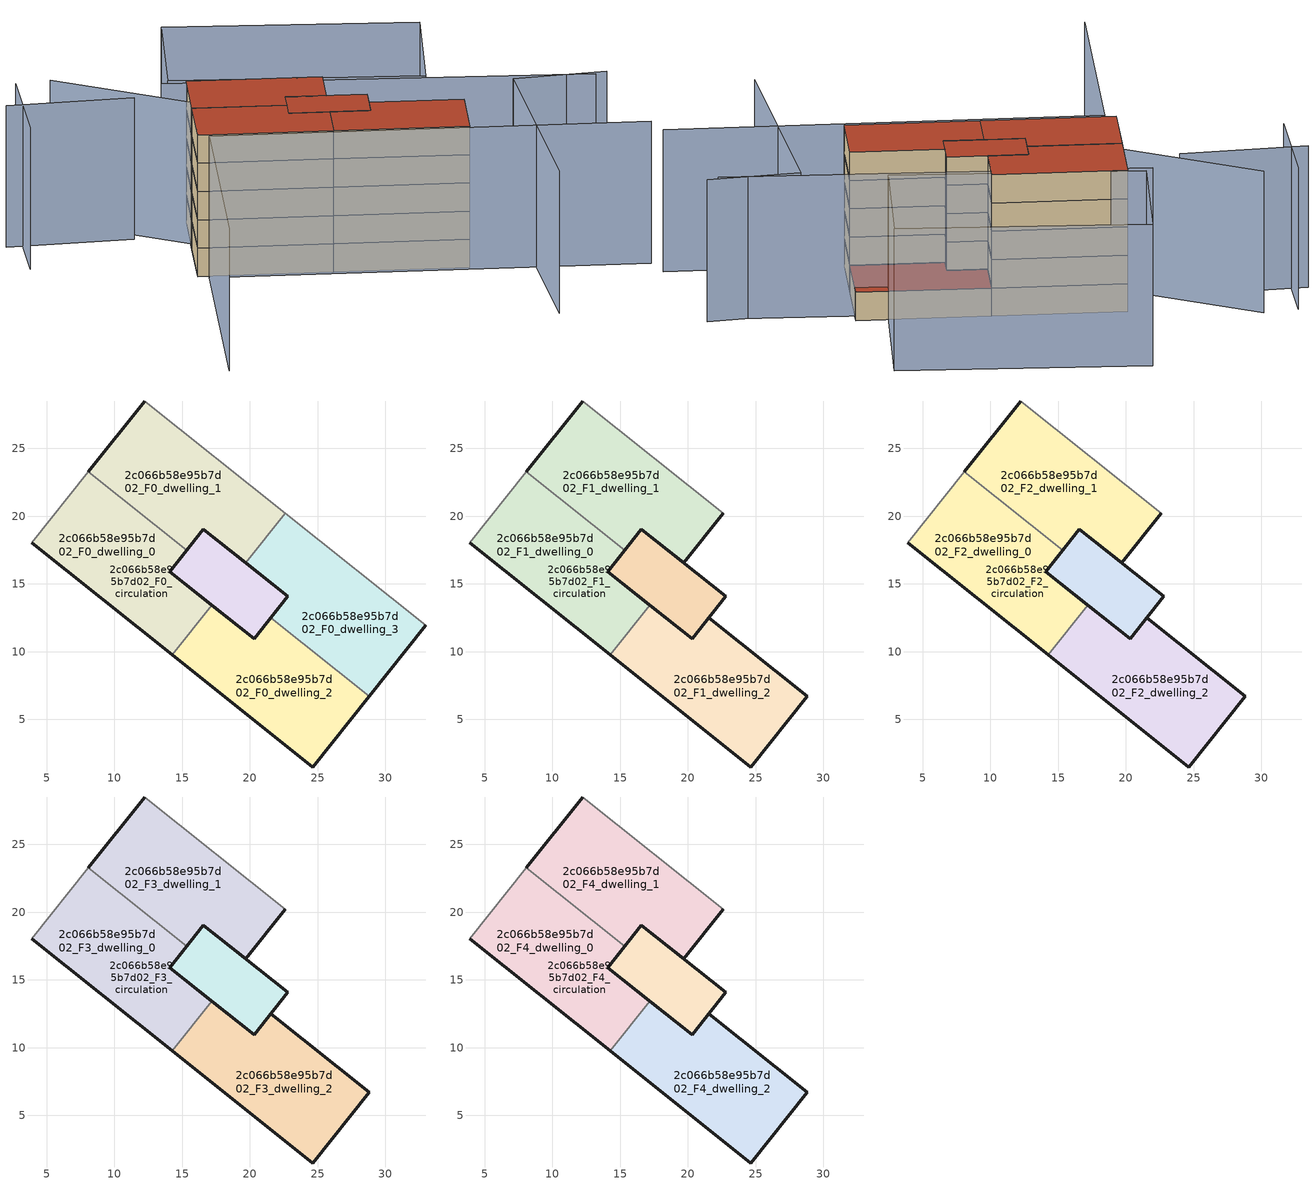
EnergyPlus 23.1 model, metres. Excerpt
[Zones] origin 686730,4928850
2c066b58e95b7d02_F0_dwelling_0
 floor ground (EU_floor_Construction): 15.33,17.48 14.08,15.91 17.2,13.42 14.28,9.76 3.89,18.05 8.06,23.27 z0; 22.81,14.08 20.31,10.94 17.2,13.42 14.08,15.91 15.33,17.48 16.58,19.05 z0
 wall outside (EU_wall_Construction): 3.89,18.05 14.28,9.76 / 17.2,13.42 14.08,15.91 15.33,17.48 z0:3
 wall adiabatic (EU_wall_Construction): 8.06,23.27 3.89,18.05 z0:3
 wall to 2c066b58e95b7d02_F0_dwelling_1 (EU_wall_Construction): 15.33,17.48 8.06,23.27 z0:3
 wall to 2c066b58e95b7d02_F0_dwelling_2 (EU_wall_Construction): 14.28,9.76 17.2,13.42 z0:3
2c066b58e95b7d02_F0_dwelling_1
 floor ground (EU_floor_Construction): 18.55,17.48 22.81,14.08 20.31,10.94 14.08,15.91 15.33,17.48 16.58,19.05 z0; 22.61,20.22 19.7,16.56 18.55,17.48 16.58,19.05 15.33,17.48 8.06,23.27 12.23,28.5 z0
 wall outside (EU_wall_Construction): 12.23,28.5 8.06,23.27 / 15.33,17.48 16.58,19.05 19.7,16.56 z0:3
 wall adiabatic (EU_wall_Construction): 22.61,20.22 12.23,28.5 z0:3
 wall to 2c066b58e95b7d02_F0_dwelling_3 (EU_wall_Construction): 19.7,16.56 22.61,20.22 z0:3
2c066b58e95b7d02_F0_dwelling_2
 floor ground (EU_floor_Construction): 28.83,6.71 24.66,1.48 14.28,9.76 17.2,13.42 20.31,10.94 21.56,12.51 z0
 wall outside (EU_wall_Construction): 21.56,12.51 20.31,10.94 17.2,13.42 / 14.28,9.76 24.66,1.48 28.83,6.71 z0:3
 wall to 2c066b58e95b7d02_F0_dwelling_3 (EU_wall_Construction): 28.83,6.71 21.56,12.51 z0:3
2c066b58e95b7d02_F0_dwelling_3
 floor ground (EU_floor_Construction): 33,11.94 28.83,6.71 21.56,12.51 22.81,14.08 19.7,16.56 22.61,20.22 z0
 wall outside (EU_wall_Construction): 28.83,6.71 33,11.94 / 19.7,16.56 22.81,14.08 21.56,12.51 z0:3
 wall adiabatic (EU_wall_Construction): 33,11.94 22.61,20.22 z0:3
 roof outside (EU_roof_Construction): 28.83,6.71 33,11.94 22.61,20.22 19.7,16.56 22.81,14.08 21.56,12.51 z3
2c066b58e95b7d02_F0_circulation
 floor ground (EU_floor_Construction): 19.7,16.56 22.81,14.08 20.31,10.94 17.2,13.42 14.08,15.91 15.33,17.48 16.58,19.05 18.55,17.48 z0; 15.33,17.48 14.08,15.91 17.2,13.42 14.28,9.76 3.89,18.05 8.06,23.27 z0; 22.61,20.22 19.7,16.56 18.55,17.48 16.58,19.05 15.33,17.48 8.06,23.27 12.23,28.5 z0
 wall outside (EU_wall_Construction): 20.31,10.94 22.81,14.08 16.58,19.05 14.08,15.91 20.31,10.94 z0:3
2c066b58e95b7d02_F1_dwelling_0
 floor outside (EU_floor_Construction): 15.33,17.48 14.08,15.91 17.2,13.42 14.28,9.76 3.89,18.05 8.06,23.27 z3
 floor to 2c066b58e95b7d02_F0_dwelling_0 (EU_floor_Construction): 22.81,14.08 20.31,10.94 17.2,13.42 14.08,15.91 15.33,17.48 16.58,19.05 z3
 wall outside (EU_wall_Construction): 3.89,18.05 14.28,9.76 / 17.2,13.42 14.08,15.91 15.33,17.48 z3:6
 wall adiabatic (EU_wall_Construction): 8.06,23.27 3.89,18.05 z3:6
 wall to 2c066b58e95b7d02_F1_dwelling_1 (EU_wall_Construction): 15.33,17.48 8.06,23.27 z3:6
 wall to 2c066b58e95b7d02_F1_dwelling_2 (EU_wall_Construction): 14.28,9.76 17.2,13.42 z3:6
2c066b58e95b7d02_F1_dwelling_1
 floor to 2c066b58e95b7d02_F0_dwelling_1 (EU_floor_Construction): 22.61,20.22 19.7,16.56 18.55,17.48 16.58,19.05 15.33,17.48 8.06,23.27 12.23,28.5 z3; 19.7,16.56 22.81,14.08 20.31,10.94 14.08,15.91 15.33,17.48 16.58,19.05 18.55,17.48 z3
 wall outside (EU_wall_Construction): 12.23,28.5 8.06,23.27 / 15.33,17.48 16.58,19.05 19.7,16.56 22.61,20.22 z3:6
 wall adiabatic (EU_wall_Construction): 22.61,20.22 12.23,28.5 z3:6
2c066b58e95b7d02_F1_dwelling_2
 floor to 2c066b58e95b7d02_F0_dwelling_2 (EU_floor_Construction): 28.83,6.71 24.66,1.48 14.28,9.76 17.2,13.42 20.31,10.94 21.56,12.51 z3
 wall outside (EU_wall_Construction): 14.28,9.76 24.66,1.48 28.83,6.71 21.56,12.51 20.31,10.94 17.2,13.42 z3:6
2c066b58e95b7d02_F1_circulation
 floor outside (EU_floor_Construction): 22.61,20.22 19.7,16.56 18.55,17.48 16.58,19.05 15.33,17.48 8.06,23.27 12.23,28.5 z3
 floor to 2c066b58e95b7d02_F0_circulation (EU_floor_Construction): 19.7,16.56 22.81,14.08 20.31,10.94 17.2,13.42 14.08,15.91 15.33,17.48 16.58,19.05 18.55,17.48 z3; 15.33,17.48 14.08,15.91 17.2,13.42 14.28,9.76 3.89,18.05 8.06,23.27 z3
 wall outside (EU_wall_Construction): 20.31,10.94 22.81,14.08 16.58,19.05 14.08,15.91 20.31,10.94 z3:6
2c066b58e95b7d02_F2_dwelling_0
 floor outside (EU_floor_Construction): 15.33,17.48 14.08,15.91 17.2,13.42 14.28,9.76 3.89,18.05 8.06,23.27 z6
 floor to 2c066b58e95b7d02_F1_dwelling_0 (EU_floor_Construction): 22.81,14.08 20.31,10.94 17.2,13.42 14.08,15.91 15.33,17.48 16.58,19.05 z6
 wall outside (EU_wall_Construction): 3.89,18.05 14.28,9.76 / 17.2,13.42 14.08,15.91 15.33,17.48 z6:9
 wall adiabatic (EU_wall_Construction): 8.06,23.27 3.89,18.05 z6:9
 wall to 2c066b58e95b7d02_F2_dwelling_1 (EU_wall_Construction): 15.33,17.48 8.06,23.27 z6:9
 wall to 2c066b58e95b7d02_F2_dwelling_2 (EU_wall_Construction): 14.28,9.76 17.2,13.42 z6:9
2c066b58e95b7d02_F2_dwelling_1
 floor to 2c066b58e95b7d02_F1_dwelling_1 (EU_floor_Construction): 22.61,20.22 19.7,16.56 18.55,17.48 16.58,19.05 15.33,17.48 8.06,23.27 12.23,28.5 z6; 19.7,16.56 22.81,14.08 20.31,10.94 14.08,15.91 15.33,17.48 16.58,19.05 18.55,17.48 z6
 wall outside (EU_wall_Construction): 12.23,28.5 8.06,23.27 / 15.33,17.48 16.58,19.05 19.7,16.56 22.61,20.22 z6:9
 wall adiabatic (EU_wall_Construction): 22.61,20.22 12.23,28.5 z6:9
2c066b58e95b7d02_F2_dwelling_2
 floor to 2c066b58e95b7d02_F1_dwelling_2 (EU_floor_Construction): 28.83,6.71 24.66,1.48 14.28,9.76 17.2,13.42 20.31,10.94 21.56,12.51 z6
 wall outside (EU_wall_Construction): 14.28,9.76 24.66,1.48 28.83,6.71 21.56,12.51 20.31,10.94 17.2,13.42 z6:9
2c066b58e95b7d02_F2_circulation
 floor outside (EU_floor_Construction): 22.61,20.22 19.7,16.56 18.55,17.48 16.58,19.05 15.33,17.48 8.06,23.27 12.23,28.5 z6
 floor to 2c066b58e95b7d02_F1_circulation (EU_floor_Construction): 19.7,16.56 22.81,14.08 20.31,10.94 17.2,13.42 14.08,15.91 15.33,17.48 16.58,19.05 18.55,17.48 z6; 15.33,17.48 14.08,15.91 17.2,13.42 14.28,9.76 3.89,18.05 8.06,23.27 z6
 wall outside (EU_wall_Construction): 20.31,10.94 22.81,14.08 16.58,19.05 14.08,15.91 20.31,10.94 z6:9
2c066b58e95b7d02_F3_dwelling_0
 floor outside (EU_floor_Construction): 15.33,17.48 14.08,15.91 17.2,13.42 14.28,9.76 3.89,18.05 8.06,23.27 z9
 floor to 2c066b58e95b7d02_F2_dwelling_0 (EU_floor_Construction): 22.81,14.08 20.31,10.94 17.2,13.42 14.08,15.91 15.33,17.48 16.58,19.05 z9
 wall outside (EU_wall_Construction): 3.89,18.05 14.28,9.76 / 17.2,13.42 14.08,15.91 15.33,17.48 z9:12
 wall adiabatic (EU_wall_Construction): 8.06,23.27 3.89,18.05 z9:12
 wall to 2c066b58e95b7d02_F3_dwelling_1 (EU_wall_Construction): 15.33,17.48 8.06,23.27 z9:12
 wall to 2c066b58e95b7d02_F3_dwelling_2 (EU_wall_Construction): 14.28,9.76 17.2,13.42 z9:12
2c066b58e95b7d02_F3_dwelling_1
 floor to 2c066b58e95b7d02_F2_dwelling_1 (EU_floor_Construction): 22.61,20.22 19.7,16.56 18.55,17.48 16.58,19.05 15.33,17.48 8.06,23.27 12.23,28.5 z9; 19.7,16.56 22.81,14.08 20.31,10.94 14.08,15.91 15.33,17.48 16.58,19.05 18.55,17.48 z9
 wall outside (EU_wall_Construction): 12.23,28.5 8.06,23.27 / 15.33,17.48 16.58,19.05 19.7,16.56 22.61,20.22 z9:12
 wall adiabatic (EU_wall_Construction): 22.61,20.22 12.23,28.5 z9:12
2c066b58e95b7d02_F3_dwelling_2
 floor to 2c066b58e95b7d02_F2_dwelling_2 (EU_floor_Construction): 28.83,6.71 24.66,1.48 14.28,9.76 17.2,13.42 20.31,10.94 21.56,12.51 z9
 wall outside (EU_wall_Construction): 14.28,9.76 24.66,1.48 28.83,6.71 21.56,12.51 20.31,10.94 17.2,13.42 z9:12
2c066b58e95b7d02_F3_circulation
 floor outside (EU_floor_Construction): 22.61,20.22 19.7,16.56 18.55,17.48 16.58,19.05 15.33,17.48 8.06,23.27 12.23,28.5 z9
 floor to 2c066b58e95b7d02_F2_circulation (EU_floor_Construction): 19.7,16.56 22.81,14.08 20.31,10.94 17.2,13.42 14.08,15.91 15.33,17.48 16.58,19.05 18.55,17.48 z9; 15.33,17.48 14.08,15.91 17.2,13.42 14.28,9.76 3.89,18.05 8.06,23.27 z9
 wall outside (EU_wall_Construction): 20.31,10.94 22.81,14.08 16.58,19.05 14.08,15.91 20.31,10.94 z9:12
2c066b58e95b7d02_F4_dwelling_0
 floor outside (EU_floor_Construction): 15.33,17.48 14.08,15.91 17.2,13.42 14.28,9.76 3.89,18.05 8.06,23.27 z12
 floor to 2c066b58e95b7d02_F3_dwelling_0 (EU_floor_Construction): 22.81,14.08 20.31,10.94 17.2,13.42 14.08,15.91 15.33,17.48 16.58,19.05 z12
 wall outside (EU_wall_Construction): 3.89,18.05 14.28,9.76 / 17.2,13.42 14.08,15.91 15.33,17.48 z12:15
 wall adiabatic (EU_wall_Construction): 8.06,23.27 3.89,18.05 z12:15
 wall to 2c066b58e95b7d02_F4_dwelling_1 (EU_wall_Construction): 15.33,17.48 8.06,23.27 z12:15
 wall to 2c066b58e95b7d02_F4_dwelling_2 (EU_wall_Construction): 14.28,9.76 17.2,13.42 z12:15
 roof outside (EU_roof_Construction): 20.31,10.94 22.81,14.08 16.58,19.05 15.33,17.48 14.08,15.91 17.2,13.42 z15; 14.28,9.76 17.2,13.42 14.08,15.91 15.33,17.48 8.06,23.27 3.89,18.05 z15
2c066b58e95b7d02_F4_dwelling_1
 floor to 2c066b58e95b7d02_F3_dwelling_1 (EU_floor_Construction): 22.61,20.22 19.7,16.56 18.55,17.48 16.58,19.05 15.33,17.48 8.06,23.27 12.23,28.5 z12; 19.7,16.56 22.81,14.08 20.31,10.94 14.08,15.91 15.33,17.48 16.58,19.05 18.55,17.48 z12
 wall outside (EU_wall_Construction): 12.23,28.5 8.06,23.27 / 15.33,17.48 16.58,19.05 19.7,16.56 22.61,20.22 z12:15
 wall adiabatic (EU_wall_Construction): 22.61,20.22 12.23,28.5 z12:15
 roof outside (EU_roof_Construction): 19.7,16.56 22.61,20.22 12.23,28.5 8.06,23.27 15.33,17.48 16.58,19.05 18.55,17.48 z15; 20.31,10.94 22.81,14.08 18.55,17.48 16.58,19.05 15.33,17.48 14.08,15.91 z15
2c066b58e95b7d02_F4_dwelling_2
 floor to 2c066b58e95b7d02_F3_dwelling_2 (EU_floor_Construction): 28.83,6.71 24.66,1.48 14.28,9.76 17.2,13.42 20.31,10.94 21.56,12.51 z12
 wall outside (EU_wall_Construction): 14.28,9.76 24.66,1.48 28.83,6.71 21.56,12.51 20.31,10.94 17.2,13.42 z12:15
 roof outside (EU_roof_Construction): 24.66,1.48 28.83,6.71 21.56,12.51 20.31,10.94 17.2,13.42 14.28,9.76 z15
2c066b58e95b7d02_F4_circulation
 floor outside (EU_floor_Construction): 22.61,20.22 19.7,16.56 18.55,17.48 16.58,19.05 15.33,17.48 8.06,23.27 12.23,28.5 z12
 floor to 2c066b58e95b7d02_F3_circulation (EU_floor_Construction): 19.7,16.56 22.81,14.08 20.31,10.94 17.2,13.42 14.08,15.91 15.33,17.48 16.58,19.05 18.55,17.48 z12; 15.33,17.48 14.08,15.91 17.2,13.42 14.28,9.76 3.89,18.05 8.06,23.27 z12
 wall outside (EU_wall_Construction): 20.31,10.94 22.81,14.08 16.58,19.05 14.08,15.91 20.31,10.94 z12:15
 roof outside (EU_roof_Construction): 20.31,10.94 22.81,14.08 19.7,16.56 18.55,17.48 16.58,19.05 15.33,17.48 14.08,15.91 17.2,13.42 z15; 14.28,9.76 17.2,13.42 14.08,15.91 15.33,17.48 8.06,23.27 3.89,18.05 z15; 19.7,16.56 22.61,20.22 12.23,28.5 8.06,23.27 15.33,17.48 16.58,19.05 18.55,17.48 z15
shading: -9.78,-0.89 4.57,17.11 / 4.57,17.11 38.29,-9.78 / 2.76,37.75 13.72,14.17 / 23.35,-12.62 35.77,7.1 / 35.77,7.1 43.62,2.16 / 42.43,2.44 10.06,29.72 / -0.28,39.42 -6.72,30.57 / 5.75,29.03 -4.72,36.1 / 19.59,39.83 38.68,23.46 / 38.68,23.46 30.07,13.42 / 30.07,13.42 10.98,29.78 / 10.98,29.78 19.59,39.83 z0:15
[Building]
EU S2 Campaign: North Axis=0; Terrain=City; Solar Distribution=FullExterior
[Site:Location]
Bologna: Latitude=44.5; Longitude=11.25; Time Zone=1; Elevation=37
[SizingPeriod:WeatherFileDays]
AnnualSizingPeriod: Begin Month=1; Begin Day of Month=1; End Month=12; End Day of Month=31; Day of Week for Start Day=Monday; Use Weather File Daylight Saving Period=No; Use Weather File Rain and Snow Indicators=No
[MATERIAL]
EU_InternalMass_Material: Roughness=MediumRough; Thickness=0.1; Conductivity=1; Density=1800; Specific Heat=900; Thermal Absorptance=0.9; Solar Absorptance=0.7; Visible Absorptance=0.7
[MATERIAL:NOMASS] Roughness=MediumRough; Thermal Absorptance=0.9; Solar Absorptance=0.7; Visible Absorptance=0.7
Name | Thermal Resistance
EU_wall_NoMass | 0.905828
EU_roof_NoMass | 0.37593
EU_floor_NoMass | 0.67114
[CONSTRUCTION]
EU_wall_Construction: EU_wall_NoMass
EU_roof_Construction: EU_roof_NoMass
EU_floor_Construction: EU_floor_NoMass
EU_InternalMass_Construction: EU_InternalMass_Material
[ZONE] Type=1; Multiplier=1; Ceiling Height=autocalculate; Floor Area=autocalculate; Part of Total Floor Area=Yes
Name | Volume
2c066b58e95b7d02_F0_dwelling_0 | 338.429
2c066b58e95b7d02_F1_dwelling_0; 2c066b58e95b7d02_F2_dwelling_0; 2c066b58e95b7d02_F3_dwelling_0; 2c066b58e95b7d02_F4_dwelling_0 | 338.426
2c066b58e95b7d02_F0_dwelling_1; 2c066b58e95b7d02_F1_dwelling_1; 2c066b58e95b7d02_F2_dwelling_1; 2c066b58e95b7d02_F3_dwelling_1; 2c066b58e95b7d02_F4_dwelling_1 | 338.427
2c066b58e95b7d02_F0_dwelling_2; 2c066b58e95b7d02_F1_dwelling_2; 2c066b58e95b7d02_F2_dwelling_2; 2c066b58e95b7d02_F3_dwelling_2; 2c066b58e95b7d02_F4_dwelling_2; 2c066b58e95b7d02_F0_dwelling_3 | 242.495
2c066b58e95b7d02_F0_circulation; 2c066b58e95b7d02_F1_circulation; 2c066b58e95b7d02_F2_circulation; 2c066b58e95b7d02_F3_circulation; 2c066b58e95b7d02_F4_circulation | 580.921
[INTERNALMASS] Construction=EU_InternalMass_Construction
Name | Zone or ZoneList | Surface Area
2c066b58e95b7d02_F0_dwelling_0_EU_InternalMass | 2c066b58e95b7d02_F0_dwelling_0 | 80.8316
2c066b58e95b7d02_F0_dwelling_1_EU_InternalMass | 2c066b58e95b7d02_F0_dwelling_1 | 80.8316
2c066b58e95b7d02_F0_dwelling_2_EU_InternalMass | 2c066b58e95b7d02_F0_dwelling_2 | 80.8316
2c066b58e95b7d02_F0_dwelling_3_EU_InternalMass | 2c066b58e95b7d02_F0_dwelling_3 | 80.8316
2c066b58e95b7d02_F1_dwelling_0_EU_InternalMass | 2c066b58e95b7d02_F1_dwelling_0 | 161.663
2c066b58e95b7d02_F1_dwelling_1_EU_InternalMass | 2c066b58e95b7d02_F1_dwelling_1 | 80.8316
2c066b58e95b7d02_F1_dwelling_2_EU_InternalMass | 2c066b58e95b7d02_F1_dwelling_2 | 80.8316
2c066b58e95b7d02_F2_dwelling_0_EU_InternalMass | 2c066b58e95b7d02_F2_dwelling_0 | 161.663
2c066b58e95b7d02_F2_dwelling_1_EU_InternalMass | 2c066b58e95b7d02_F2_dwelling_1 | 80.8316
2c066b58e95b7d02_F2_dwelling_2_EU_InternalMass | 2c066b58e95b7d02_F2_dwelling_2 | 80.8316
2c066b58e95b7d02_F3_dwelling_0_EU_InternalMass | 2c066b58e95b7d02_F3_dwelling_0 | 161.663
2c066b58e95b7d02_F3_dwelling_1_EU_InternalMass | 2c066b58e95b7d02_F3_dwelling_1 | 80.8316
2c066b58e95b7d02_F3_dwelling_2_EU_InternalMass | 2c066b58e95b7d02_F3_dwelling_2 | 80.8316
2c066b58e95b7d02_F4_dwelling_0_EU_InternalMass | 2c066b58e95b7d02_F4_dwelling_0 | 161.663
2c066b58e95b7d02_F4_dwelling_1_EU_InternalMass | 2c066b58e95b7d02_F4_dwelling_1 | 80.8316
2c066b58e95b7d02_F4_dwelling_2_EU_InternalMass | 2c066b58e95b7d02_F4_dwelling_2 | 80.8316
[OTHEREQUIPMENT] Fuel Type=Electricity; Design Level Calculation Method=Watts/Area; Power per Zone Floor Area=1; Fraction Latent=0; Fraction Radiant=0; Fraction Lost=0; Carbon Dioxide Generation Rate=0; EndUse Subcategory=EU_Step8_InternalGains
Name | Zone or ZoneList or Space or SpaceList | Schedule
EU_Step8_InternalGain_2c066b58e95b7d02_F0_dwelling_0_f000 | 2c066b58e95b7d02_F0_dwelling_0 | EU_Step8_GainSchedule_2c066b58e95b7d02_F0_dwelling_0_f000
EU_Step8_InternalGain_2c066b58e95b7d02_F0_dwelling_1_f000 | 2c066b58e95b7d02_F0_dwelling_1 | EU_Step8_GainSchedule_2c066b58e95b7d02_F0_dwelling_1_f000
EU_Step8_InternalGain_2c066b58e95b7d02_F0_dwelling_2_f000 | 2c066b58e95b7d02_F0_dwelling_2 | EU_Step8_GainSchedule_2c066b58e95b7d02_F0_dwelling_2_f000
EU_Step8_InternalGain_2c066b58e95b7d02_F0_dwelling_3_f000 | 2c066b58e95b7d02_F0_dwelling_3 | EU_Step8_GainSchedule_2c066b58e95b7d02_F0_dwelling_3_f000
EU_Step8_InternalGain_2c066b58e95b7d02_F1_dwelling_0_f000 | 2c066b58e95b7d02_F1_dwelling_0 | EU_Step8_GainSchedule_2c066b58e95b7d02_F1_dwelling_0_f000
EU_Step8_InternalGain_2c066b58e95b7d02_F1_dwelling_1_f000 | 2c066b58e95b7d02_F1_dwelling_1 | EU_Step8_GainSchedule_2c066b58e95b7d02_F1_dwelling_1_f000
EU_Step8_InternalGain_2c066b58e95b7d02_F1_dwelling_2_f000 | 2c066b58e95b7d02_F1_dwelling_2 | EU_Step8_GainSchedule_2c066b58e95b7d02_F1_dwelling_2_f000
EU_Step8_InternalGain_2c066b58e95b7d02_F2_dwelling_0_f000 | 2c066b58e95b7d02_F2_dwelling_0 | EU_Step8_GainSchedule_2c066b58e95b7d02_F2_dwelling_0_f000
EU_Step8_InternalGain_2c066b58e95b7d02_F2_dwelling_1_f000 | 2c066b58e95b7d02_F2_dwelling_1 | EU_Step8_GainSchedule_2c066b58e95b7d02_F2_dwelling_1_f000
EU_Step8_InternalGain_2c066b58e95b7d02_F2_dwelling_2_f000 | 2c066b58e95b7d02_F2_dwelling_2 | EU_Step8_GainSchedule_2c066b58e95b7d02_F2_dwelling_2_f000
EU_Step8_InternalGain_2c066b58e95b7d02_F3_dwelling_0_f000 | 2c066b58e95b7d02_F3_dwelling_0 | EU_Step8_GainSchedule_2c066b58e95b7d02_F3_dwelling_0_f000
EU_Step8_InternalGain_2c066b58e95b7d02_F3_dwelling_1_f000 | 2c066b58e95b7d02_F3_dwelling_1 | EU_Step8_GainSchedule_2c066b58e95b7d02_F3_dwelling_1_f000
EU_Step8_InternalGain_2c066b58e95b7d02_F3_dwelling_2_f000 | 2c066b58e95b7d02_F3_dwelling_2 | EU_Step8_GainSchedule_2c066b58e95b7d02_F3_dwelling_2_f000
EU_Step8_InternalGain_2c066b58e95b7d02_F4_dwelling_0_f000 | 2c066b58e95b7d02_F4_dwelling_0 | EU_Step8_GainSchedule_2c066b58e95b7d02_F4_dwelling_0_f000
EU_Step8_InternalGain_2c066b58e95b7d02_F4_dwelling_1_f000 | 2c066b58e95b7d02_F4_dwelling_1 | EU_Step8_GainSchedule_2c066b58e95b7d02_F4_dwelling_1_f000
EU_Step8_InternalGain_2c066b58e95b7d02_F4_dwelling_2_f000 | 2c066b58e95b7d02_F4_dwelling_2 | EU_Step8_GainSchedule_2c066b58e95b7d02_F4_dwelling_2_f000
[ZONEINFILTRATION:DESIGNFLOWRATE] Schedule=EU_AlwaysOn; Design Flow Rate Calculation Method=Flow/Area; Flow Rate per Floor Area=0.0005; Constant Term Coefficient=1; Temperature Term Coefficient=0; Velocity Term Coefficient=0; Velocity Squared Term Coefficient=0
Name | Zone or ZoneList or Space or SpaceList
EU_Circulation_Infiltration_2c066b58e95b7d02_F0_circulation | 2c066b58e95b7d02_F0_circulation
EU_Circulation_Infiltration_2c066b58e95b7d02_F1_circulation | 2c066b58e95b7d02_F1_circulation
EU_Circulation_Infiltration_2c066b58e95b7d02_F2_circulation | 2c066b58e95b7d02_F2_circulation
EU_Circulation_Infiltration_2c066b58e95b7d02_F3_circulation | 2c066b58e95b7d02_F3_circulation
EU_Circulation_Infiltration_2c066b58e95b7d02_F4_circulation | 2c066b58e95b7d02_F4_circulation
[ZONEVENTILATION:DESIGNFLOWRATE] Schedule=EU_AlwaysOn; Design Flow Rate Calculation Method=AirChanges/Hour; Air Changes per Hour=0.73129; Ventilation Type=Natural; Fan Pressure Rise=0; Fan Total Efficiency=1; Constant Term Coefficient=1; Temperature Term Coefficient=0; Velocity Term Coefficient=0; Velocity Squared Term Coefficient=0; Minimum Indoor Temperature=-100; Maximum Indoor Temperature=100; Delta Temperature=-100; Minimum Outdoor Temperature=-100; Maximum Outdoor Temperature=100; Maximum Wind Speed=40
Name | Zone or ZoneList or Space or SpaceList
EU_ConstantAir_2c066b58e95b7d02_F0_dwelling_0 | 2c066b58e95b7d02_F0_dwelling_0
EU_ConstantAir_2c066b58e95b7d02_F0_dwelling_1 | 2c066b58e95b7d02_F0_dwelling_1
EU_ConstantAir_2c066b58e95b7d02_F0_dwelling_2 | 2c066b58e95b7d02_F0_dwelling_2
EU_ConstantAir_2c066b58e95b7d02_F0_dwelling_3 | 2c066b58e95b7d02_F0_dwelling_3
EU_ConstantAir_2c066b58e95b7d02_F1_dwelling_0 | 2c066b58e95b7d02_F1_dwelling_0
EU_ConstantAir_2c066b58e95b7d02_F1_dwelling_1 | 2c066b58e95b7d02_F1_dwelling_1
EU_ConstantAir_2c066b58e95b7d02_F1_dwelling_2 | 2c066b58e95b7d02_F1_dwelling_2
EU_ConstantAir_2c066b58e95b7d02_F2_dwelling_0 | 2c066b58e95b7d02_F2_dwelling_0
EU_ConstantAir_2c066b58e95b7d02_F2_dwelling_1 | 2c066b58e95b7d02_F2_dwelling_1
EU_ConstantAir_2c066b58e95b7d02_F2_dwelling_2 | 2c066b58e95b7d02_F2_dwelling_2
EU_ConstantAir_2c066b58e95b7d02_F3_dwelling_0 | 2c066b58e95b7d02_F3_dwelling_0
EU_ConstantAir_2c066b58e95b7d02_F3_dwelling_1 | 2c066b58e95b7d02_F3_dwelling_1
EU_ConstantAir_2c066b58e95b7d02_F3_dwelling_2 | 2c066b58e95b7d02_F3_dwelling_2
EU_ConstantAir_2c066b58e95b7d02_F4_dwelling_0 | 2c066b58e95b7d02_F4_dwelling_0
EU_ConstantAir_2c066b58e95b7d02_F4_dwelling_1 | 2c066b58e95b7d02_F4_dwelling_1
EU_ConstantAir_2c066b58e95b7d02_F4_dwelling_2 | 2c066b58e95b7d02_F4_dwelling_2
[HVACTEMPLATE:THERMOSTAT] Constant Heating Setpoint=20; Constant Cooling Setpoint=50
EU_HeatOnly_2c066b58e95b7d02_F0_dwelling_0; EU_HeatOnly_2c066b58e95b7d02_F0_dwelling_1; EU_HeatOnly_2c066b58e95b7d02_F0_dwelling_2; EU_HeatOnly_2c066b58e95b7d02_F0_dwelling_3; EU_HeatOnly_2c066b58e95b7d02_F1_dwelling_0; EU_HeatOnly_2c066b58e95b7d02_F1_dwelling_1; EU_HeatOnly_2c066b58e95b7d02_F1_dwelling_2; EU_HeatOnly_2c066b58e95b7d02_F2_dwelling_0; EU_HeatOnly_2c066b58e95b7d02_F2_dwelling_1; EU_HeatOnly_2c066b58e95b7d02_F2_dwelling_2; EU_HeatOnly_2c066b58e95b7d02_F3_dwelling_0; EU_HeatOnly_2c066b58e95b7d02_F3_dwelling_1; EU_HeatOnly_2c066b58e95b7d02_F3_dwelling_2; EU_HeatOnly_2c066b58e95b7d02_F4_dwelling_0; EU_HeatOnly_2c066b58e95b7d02_F4_dwelling_1; EU_HeatOnly_2c066b58e95b7d02_F4_dwelling_2
[HVACTEMPLATE:ZONE:IDEALLOADSAIRSYSTEM] System Availability Schedule=EU_AlwaysOn; Maximum Heating Supply Air Temperature=50; Minimum Cooling Supply Air Temperature=13; Maximum Heating Supply Air Humidity Ratio=0.0156; Minimum Cooling Supply Air Humidity Ratio=0.0077; Heating Limit=NoLimit; Cooling Limit=NoLimit; Heating Availability Schedule=EU_AlwaysOn; Cooling Availability Schedule=EU_CoolingOff; Dehumidification Control Type=ConstantSensibleHeatRatio; Cooling Sensible Heat Ratio=0.7; Dehumidification Setpoint=60; Humidification Control Type=None; Humidification Setpoint=30; Outdoor Air Method=None; Outdoor Air Flow Rate per Person=0.00944; Outdoor Air Flow Rate per Zone Floor Area=0; Outdoor Air Flow Rate per Zone=0; Demand Controlled Ventilation Type=None; Outdoor Air Economizer Type=NoEconomizer; Heat Recovery Type=None; Sensible Heat Recovery Effectiveness=0.7; Latent Heat Recovery Effectiveness=0.65
Name | Template Thermostat
2c066b58e95b7d02_F0_dwelling_0 | EU_HeatOnly_2c066b58e95b7d02_F0_dwelling_0
2c066b58e95b7d02_F0_dwelling_1 | EU_HeatOnly_2c066b58e95b7d02_F0_dwelling_1
2c066b58e95b7d02_F0_dwelling_2 | EU_HeatOnly_2c066b58e95b7d02_F0_dwelling_2
2c066b58e95b7d02_F0_dwelling_3 | EU_HeatOnly_2c066b58e95b7d02_F0_dwelling_3
2c066b58e95b7d02_F1_dwelling_0 | EU_HeatOnly_2c066b58e95b7d02_F1_dwelling_0
2c066b58e95b7d02_F1_dwelling_1 | EU_HeatOnly_2c066b58e95b7d02_F1_dwelling_1
2c066b58e95b7d02_F1_dwelling_2 | EU_HeatOnly_2c066b58e95b7d02_F1_dwelling_2
2c066b58e95b7d02_F2_dwelling_0 | EU_HeatOnly_2c066b58e95b7d02_F2_dwelling_0
2c066b58e95b7d02_F2_dwelling_1 | EU_HeatOnly_2c066b58e95b7d02_F2_dwelling_1
2c066b58e95b7d02_F2_dwelling_2 | EU_HeatOnly_2c066b58e95b7d02_F2_dwelling_2
2c066b58e95b7d02_F3_dwelling_0 | EU_HeatOnly_2c066b58e95b7d02_F3_dwelling_0
2c066b58e95b7d02_F3_dwelling_1 | EU_HeatOnly_2c066b58e95b7d02_F3_dwelling_1
2c066b58e95b7d02_F3_dwelling_2 | EU_HeatOnly_2c066b58e95b7d02_F3_dwelling_2
2c066b58e95b7d02_F4_dwelling_0 | EU_HeatOnly_2c066b58e95b7d02_F4_dwelling_0
2c066b58e95b7d02_F4_dwelling_1 | EU_HeatOnly_2c066b58e95b7d02_F4_dwelling_1
2c066b58e95b7d02_F4_dwelling_2 | EU_HeatOnly_2c066b58e95b7d02_F4_dwelling_2
[SIZING:ZONE] Zone Cooling Design Supply Air Temperature Input Method=SupplyAirTemperature; Zone Cooling Design Supply Air Temperature=13; Zone Heating Design Supply Air Temperature Input Method=SupplyAirTemperature; Zone Heating Design Supply Air Temperature=50; Zone Cooling Design Supply Air Humidity Ratio=0.008; Zone Heating Design Supply Air Humidity Ratio=0.008; Cooling Design Air Flow Method=DesignDay; Cooling Design Air Flow Rate=0; Cooling Minimum Air Flow per Zone Floor Area=0.000762; Cooling Minimum Air Flow=0; Cooling Minimum Air Flow Fraction=0.2; Heating Design Air Flow Method=DesignDay; Heating Design Air Flow Rate=0; Heating Maximum Air Flow per Zone Floor Area=0.002032; Heating Maximum Air Flow=0.141576; Heating Maximum Air Flow Fraction=0.3; Account for Dedicated Outdoor Air System=No; Dedicated Outdoor Air System Control Strategy=NeutralSupplyAir; Dedicated Outdoor Air Low Setpoint Temperature for Design=autosize; Dedicated Outdoor Air High Setpoint Temperature for Design=autosize; Zone Load Sizing Method=Sensible Load Only No Latent Load; Zone Latent Cooling Design Supply Air Humidity Ratio Input Method=HumidityRatioDifference; Zone Cooling Design Supply Air Humidity Ratio Difference=0.005; Zone Latent Heating Design Supply Air Humidity Ratio Input Method=HumidityRatioDifference; Zone Humidification Design Supply Air Humidity Ratio Difference=0.005
2c066b58e95b7d02_F0_dwelling_0; 2c066b58e95b7d02_F0_dwelling_1; 2c066b58e95b7d02_F0_dwelling_2; 2c066b58e95b7d02_F0_dwelling_3; 2c066b58e95b7d02_F1_dwelling_0; 2c066b58e95b7d02_F1_dwelling_1; 2c066b58e95b7d02_F1_dwelling_2; 2c066b58e95b7d02_F2_dwelling_0; 2c066b58e95b7d02_F2_dwelling_1; 2c066b58e95b7d02_F2_dwelling_2; 2c066b58e95b7d02_F3_dwelling_0; 2c066b58e95b7d02_F3_dwelling_1; 2c066b58e95b7d02_F3_dwelling_2; 2c066b58e95b7d02_F4_dwelling_0; 2c066b58e95b7d02_F4_dwelling_1; 2c066b58e95b7d02_F4_dwelling_2
[SCHEDULE:CONSTANT]
Name | Hourly Value
EU_AlwaysOn | 1
EU_CoolingOff | 0
[SCHEDULE:FILE] Column Number=1; Rows to Skip at Top=0; Number of Hours of Data=8760; Column Separator=Comma; Interpolate to Timestep=No; Minutes per Item=60; Adjust Schedule for Daylight Savings=Yes
Name | File
EU_Step8_GainSchedule_2c066b58e95b7d02_F0_dwelling_0_f000 | ../../schedules/2c066b58e95b7d02/2c066b58e95b7d02_F0_dwelling_0_f000_gain.csv
EU_Step8_GainSchedule_2c066b58e95b7d02_F0_dwelling_1_f000 | ../../schedules/2c066b58e95b7d02/2c066b58e95b7d02_F0_dwelling_1_f000_gain.csv
EU_Step8_GainSchedule_2c066b58e95b7d02_F0_dwelling_2_f000 | ../../schedules/2c066b58e95b7d02/2c066b58e95b7d02_F0_dwelling_2_f000_gain.csv
EU_Step8_GainSchedule_2c066b58e95b7d02_F0_dwelling_3_f000 | ../../schedules/2c066b58e95b7d02/2c066b58e95b7d02_F0_dwelling_3_f000_gain.csv
EU_Step8_GainSchedule_2c066b58e95b7d02_F1_dwelling_0_f000 | ../../schedules/2c066b58e95b7d02/2c066b58e95b7d02_F1_dwelling_0_f000_gain.csv
EU_Step8_GainSchedule_2c066b58e95b7d02_F1_dwelling_1_f000 | ../../schedules/2c066b58e95b7d02/2c066b58e95b7d02_F1_dwelling_1_f000_gain.csv
EU_Step8_GainSchedule_2c066b58e95b7d02_F1_dwelling_2_f000 | ../../schedules/2c066b58e95b7d02/2c066b58e95b7d02_F1_dwelling_2_f000_gain.csv
EU_Step8_GainSchedule_2c066b58e95b7d02_F2_dwelling_0_f000 | ../../schedules/2c066b58e95b7d02/2c066b58e95b7d02_F2_dwelling_0_f000_gain.csv
EU_Step8_GainSchedule_2c066b58e95b7d02_F2_dwelling_1_f000 | ../../schedules/2c066b58e95b7d02/2c066b58e95b7d02_F2_dwelling_1_f000_gain.csv
EU_Step8_GainSchedule_2c066b58e95b7d02_F2_dwelling_2_f000 | ../../schedules/2c066b58e95b7d02/2c066b58e95b7d02_F2_dwelling_2_f000_gain.csv
EU_Step8_GainSchedule_2c066b58e95b7d02_F3_dwelling_0_f000 | ../../schedules/2c066b58e95b7d02/2c066b58e95b7d02_F3_dwelling_0_f000_gain.csv
EU_Step8_GainSchedule_2c066b58e95b7d02_F3_dwelling_1_f000 | ../../schedules/2c066b58e95b7d02/2c066b58e95b7d02_F3_dwelling_1_f000_gain.csv
EU_Step8_GainSchedule_2c066b58e95b7d02_F3_dwelling_2_f000 | ../../schedules/2c066b58e95b7d02/2c066b58e95b7d02_F3_dwelling_2_f000_gain.csv
EU_Step8_GainSchedule_2c066b58e95b7d02_F4_dwelling_0_f000 | ../../schedules/2c066b58e95b7d02/2c066b58e95b7d02_F4_dwelling_0_f000_gain.csv
EU_Step8_GainSchedule_2c066b58e95b7d02_F4_dwelling_1_f000 | ../../schedules/2c066b58e95b7d02/2c066b58e95b7d02_F4_dwelling_1_f000_gain.csv
EU_Step8_GainSchedule_2c066b58e95b7d02_F4_dwelling_2_f000 | ../../schedules/2c066b58e95b7d02/2c066b58e95b7d02_F4_dwelling_2_f000_gain.csv
